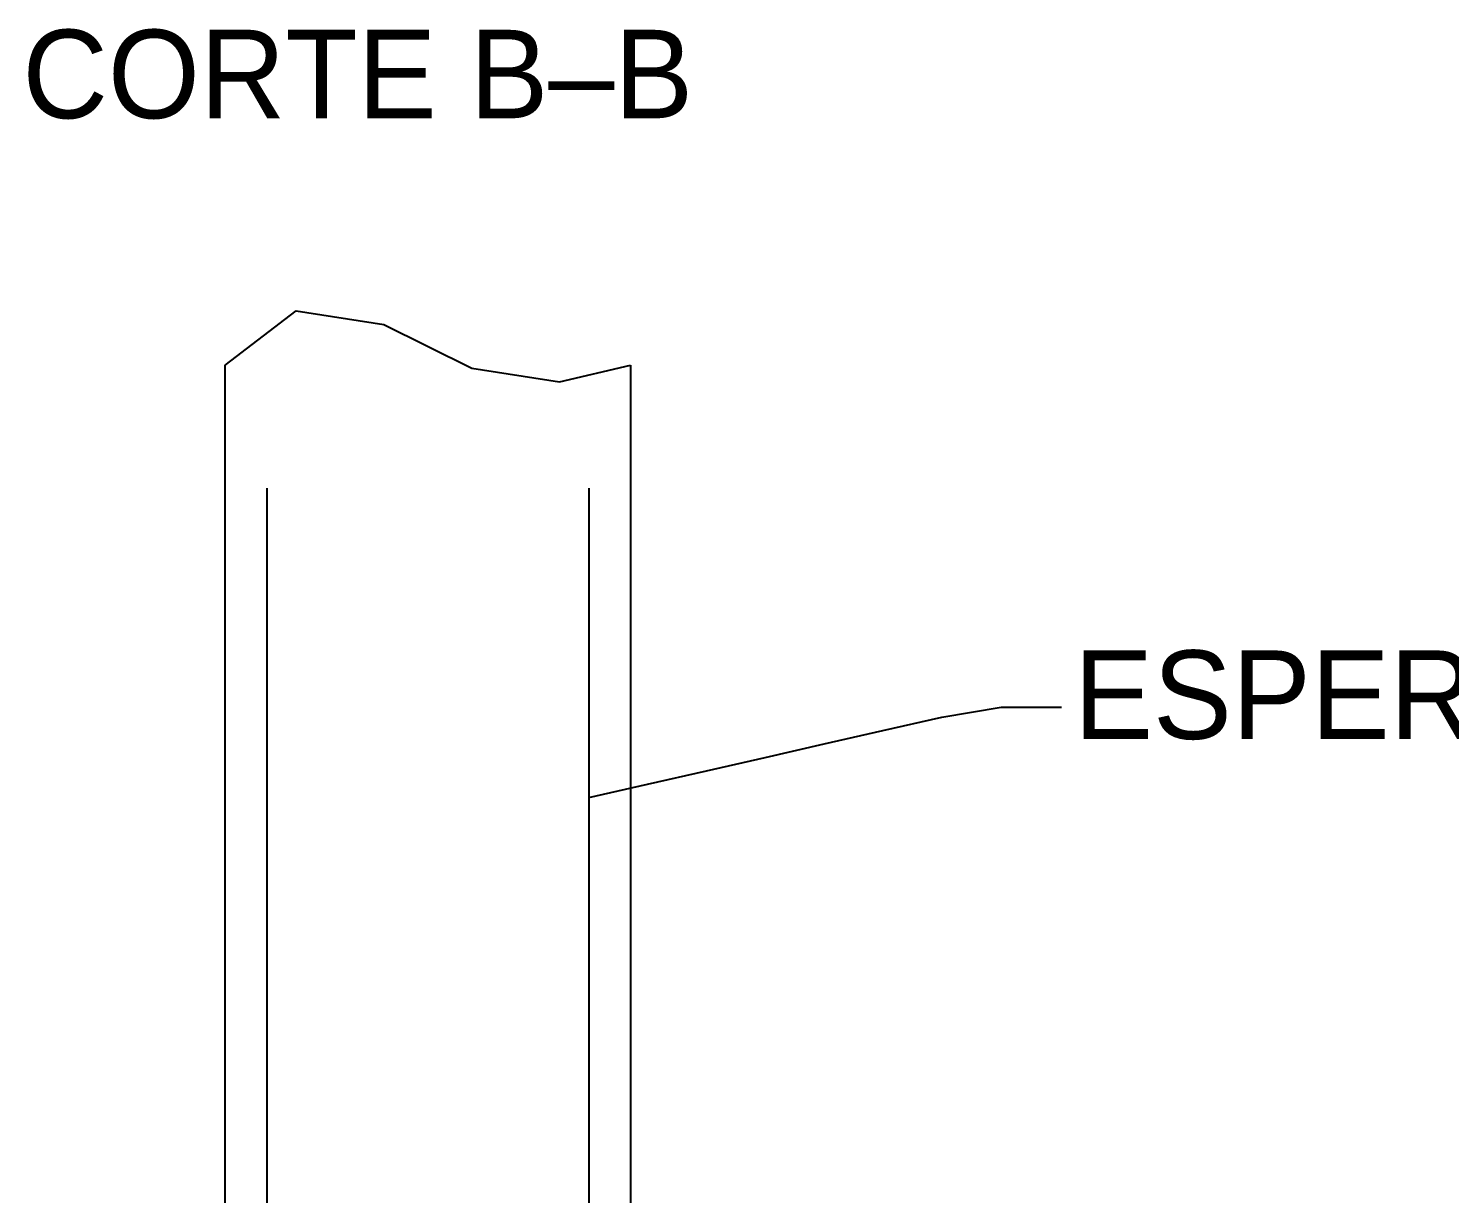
# Model space of a CAD drawing. Header units: millimetres. Extents: x 0 to 3648, y 0 to 594.
# Drawn here: x 346.9 to 403, y 297.8 to 343.8 of the extents above; entities that cross this region are included whole.
import ezdxf

# ---------------------------------------------------------------- set-up
doc = ezdxf.new("R2010")
doc.units = ezdxf.units.MM
for name, color, linetype in [('ARMADURAS', 1, 'CONTINUOUS'), ('COTAS', 4, 'CONTINUOUS'), ('TEXTOS', 2, 'CONTINUOUS')]:
    doc.layers.add(name, color=color, linetype=linetype)

msp = doc.modelspace()

# ---------------------------------------------------------------- linework, layer by layer
at = {"layer": 'ARMADURAS'}
for p, q in [((354.64139, 330.51643), (357.44466, 332.65734)), ((357.44466, 332.65734), (360.90914, 332.12182)), ((360.90914, 332.12182), (364.37365, 330.3896)), ((354.64139, 326.64301), (354.64139, 330.51643)), ((364.37365, 330.3896), (367.83813, 329.85405)), ((367.83813, 329.85405), (370.6414, 330.51643)), ((370.6414, 330.51643), (370.6414, 326.64301)), ((354.64139, 322.76959), (354.64139, 326.64301)), ((370.6414, 326.64301), (370.6414, 322.76959)), ((356.29141, 325.65571), (356.29141, 321.77638)), ((368.99139, 325.65571), (368.99139, 321.77638)), ((354.64139, 318.89618), (354.64139, 322.76959)), ((370.6414, 322.76959), (370.6414, 318.89618)), ((356.29141, 321.77638), (356.29141, 317.89702)), ((368.99139, 321.77638), (368.99139, 317.89702)), ((354.64139, 315.02276), (354.64139, 318.89618)), ((370.6414, 318.89618), (370.6414, 315.02276)), ((356.29141, 317.89702), (356.29141, 314.01768)), ((368.99139, 317.89702), (368.99139, 314.01768)), ((354.64139, 311.14938), (354.64139, 315.02276)), ((370.6414, 315.02276), (370.6414, 311.14935)), ((356.29141, 314.01768), (356.29141, 310.13835)), ((368.99139, 314.01768), (368.99139, 310.13835)), ((354.64139, 307.27593), (354.64139, 311.14938)), ((370.6414, 311.14935), (370.6414, 307.27593)), ((356.29141, 310.13835), (356.29141, 306.25902)), ((368.99139, 310.13835), (368.99139, 306.25902)), ((354.64139, 303.40254), (354.64139, 307.27593)), ((370.6414, 307.27593), (370.6414, 303.40254)), ((356.29141, 306.25902), (356.29141, 302.37966)), ((368.99139, 306.25902), (368.99139, 302.37966)), ((354.64139, 299.5291), (354.64139, 303.40254)), ((370.6414, 303.40254), (370.6414, 299.5291)), ((356.29141, 302.37966), (356.29141, 298.50033)), ((368.99139, 302.37966), (368.99139, 298.50033)), ((354.64139, 295.65571), (354.64139, 299.5291)), ((370.6414, 299.5291), (370.6414, 295.65571)), ((356.29141, 298.50033), (356.29141, 294.62099)), ((368.99139, 298.50033), (368.99139, 294.62099))]:
    msp.add_line(p, q, dxfattribs=at)
at = {"layer": 'COTAS'}
for p, q in [((382.92283, 316.62476), (385.26017, 317.0157)), ((385.26017, 317.0157), (387.64138, 317.0157)), ((380.60093, 316.0966), (382.92283, 316.62476)), ((378.27903, 315.56842), (380.60093, 316.0966)), ((375.95713, 315.04023), (378.27903, 315.56842)), ((373.63519, 314.51207), (375.95713, 315.04023)), ((371.31329, 313.98385), (373.63519, 314.51207)), ((368.99139, 313.45569), (371.31329, 313.98385))]:
    msp.add_line(p, q, dxfattribs=at)

# ---------------------------------------------------------------- texts
at = {"layer": 'TEXTOS'}
for s, p in [('CORTE B–B', (346.64141, 340.2557)), ('ESPERAS (VER PILAR)', (388.1414, 315.7657))]:
    msp.add_text(s, height=3.49231, dxfattribs=at).set_placement(p)

doc.saveas('drawing.dxf')
